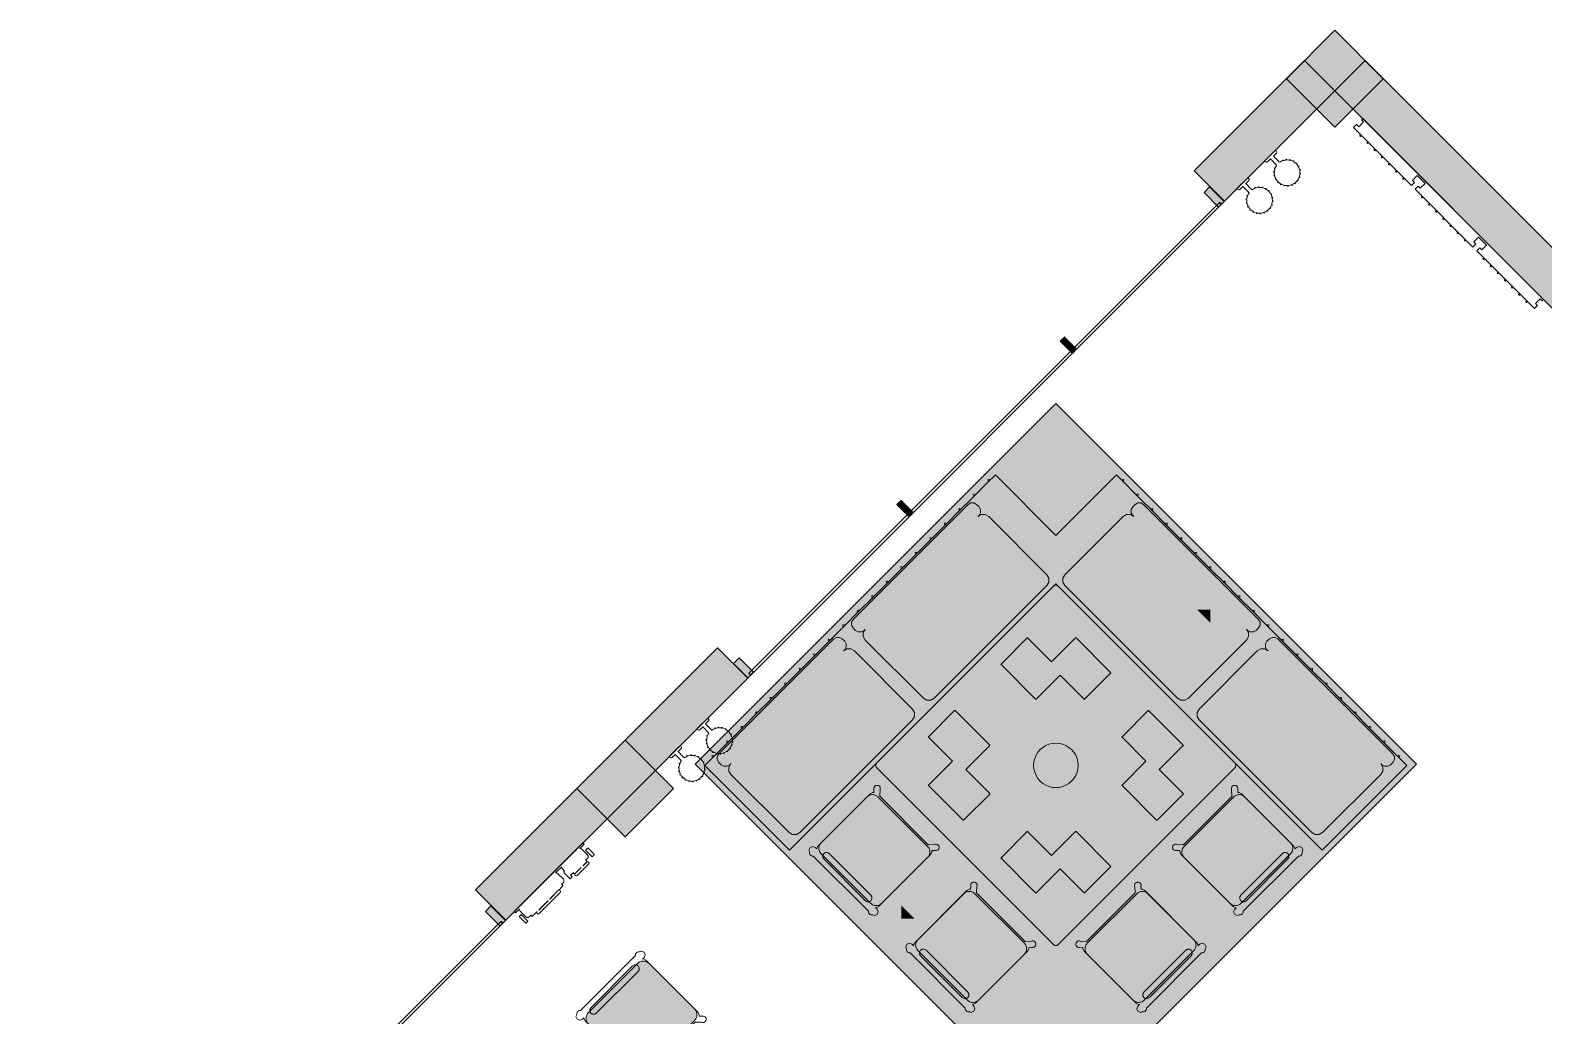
# Model space of a CAD drawing. Extents: x 2172.2 to 2210.6, y 415.3 to 458.1.
# Drawn here: x 2173.41 to 2182.26, y 452.34 to 458.09 of the extents above; entities that cross this region are included whole.
import ezdxf

# ---------------------------------------------------------------- set-up
doc = ezdxf.new("R2010")
doc.units = 0
for name, color, linetype, lineweight in [('AYAA_B2_BANQUETTES', 7, 'CONTINUOUS', 18), ('AYAA_B2_CHAIRS', 7, 'CONTINUOUS', 18), ('AYAA_B2_COLUMNS', 8, 'CONTINUOUS', 30), ('AYAA_B2_FINE_DETAIL', 8, 'CONTINUOUS', 9), ('AYAA_B2_FLOOR_DECOR', 32, 'CONTINUOUS', 9), ('AYAA_B2_GLAZING', 4, 'CONTINUOUS', 13), ('AYAA_B2_TABLES', 7, 'CONTINUOUS', 18), ('AYAA_B2_WALL_DECOR', 32, 'CONTINUOUS', 13), ('AYAA_B2_WALL_LIGHTS', 32, 'CONTINUOUS', 13), ('AYAA_B2_WALLS', 7, 'CONTINUOUS', 30)]:
    doc.layers.add(name, color=color, linetype=linetype, lineweight=lineweight)

# ---------------------------------------------------------------- blocks, each defined once
blk = doc.blocks.new('AYAA_B2_ARCHITECTURE')
at = {"layer": 'AYAA_B2_COLUMNS', "true_color": 0xc2b092}
for points in [[(-8.96358, 24.092869), (-8.68074, 23.81003), (-8.96358, 23.527191), (-9.246388, 23.810064)], [(-12.827707, 19.663063), (-13.110547, 19.380224), (-13.393355, 19.663097), (-13.110547, 19.945902)]]:
    blk.add_hatch(color=256, dxfattribs=at).paths.add_polyline_path(points)
at = {"layer": 'AYAA_B2_WALLS', "true_color": 0xe4e1d8}
for points in [[(-9.785592, 23.270863), (-9.140357, 23.916096), (-8.96358, 23.739319), (-9.608815, 23.094086)], [(-8.96358, 23.739319), (-8.786804, 23.916096), (-7.45641, 22.585703), (-7.633187, 22.408926)], [(-9.727609, 23.144997), (-9.695082, 23.177523), (-9.610229, 23.09267), (-9.642756, 23.060144)], [(-10.568145, 22.276176), (-10.544104, 22.300219), (-10.473392, 22.229507), (-10.497435, 22.205465)], [(-11.522739, 21.321583), (-11.498697, 21.345623), (-11.427987, 21.274914), (-11.452028, 21.250872)], [(-13.985592, 19.070862), (-12.571379, 20.485075), (-12.394602, 20.308298), (-13.808815, 18.894085)], [(-12.445514, 20.427092), (-12.360661, 20.342239), (-12.393188, 20.309711), (-12.478041, 20.394566)], [(-13.927608, 18.944996), (-13.895082, 18.977524), (-13.810229, 18.892672), (-13.842756, 18.860144)]]:
    blk.add_hatch(color=256, dxfattribs=at).paths.add_polyline_path(points)
at = {"layer": 'AYAA_B2_COLUMNS', "linetype": 'CONTINUOUS', "lineweight": -2}
for points in [[(-8.96358, 24.092869), (-8.68074, 23.81003), (-8.96358, 23.527191), (-9.246388, 23.810064)], [(-12.827707, 19.663063), (-13.110547, 19.380224), (-13.393355, 19.663097), (-13.110547, 19.945902)]]:
    blk.add_lwpolyline(points, close=True, dxfattribs=at)
at = {"layer": 'AYAA_B2_GLAZING', "linetype": 'CONTINUOUS', "lineweight": -2}
for points in [[(-9.626493, 23.076406), (-12.376925, 20.325975), (-12.387531, 20.336582), (-9.637099, 23.087013)], [(-13.837099, 18.887014), (-13.826492, 18.876408), (-16.576925, 16.125977), (-16.58753, 16.136581)]]:
    blk.add_lwpolyline(points, close=True, dxfattribs=at)
at = {"layer": 'AYAA_B2_WALLS', "linetype": 'CONTINUOUS', "lineweight": -2}
for points in [[(-9.785592, 23.270863), (-9.140357, 23.916096), (-8.96358, 23.739319), (-9.608815, 23.094086)], [(-8.96358, 23.739319), (-8.786804, 23.916096), (-7.45641, 22.585703), (-7.633187, 22.408926)], [(-9.727609, 23.144997), (-9.695082, 23.177523), (-9.610229, 23.09267), (-9.642756, 23.060144)], [(-10.568145, 22.276176), (-10.544104, 22.300219), (-10.473392, 22.229507), (-10.497435, 22.205465)], [(-11.522739, 21.321583), (-11.498697, 21.345623), (-11.427987, 21.274914), (-11.452028, 21.250872)], [(-13.985592, 19.070862), (-12.571379, 20.485075), (-12.394602, 20.308298), (-13.808815, 18.894085)], [(-12.445514, 20.427092), (-12.360661, 20.342239), (-12.393188, 20.309711), (-12.478041, 20.394566)], [(-13.927608, 18.944996), (-13.895082, 18.977524), (-13.810229, 18.892672), (-13.842756, 18.860144)]]:
    blk.add_lwpolyline(points, close=True, dxfattribs=at)
blk = doc.blocks.new('AYAA_B2_FLOOR_DECOR_10')
at = {"true_color": 0xe6decc}
h = blk.add_hatch(color=256, dxfattribs=at)
h.paths.add_polyline_path([(-1.495, 1.485), (1.485, 1.485), (1.485, -1.495), (-1.495, -1.495)])
h.paths.add_polyline_path([(-1.2566, 1.2168), (-1.2566, 1.1572), (-0.119686, 1.1572), (-1.281886, -0.005), (-0.119686, -1.1672), (-1.2566, -1.1672), (-1.2566, -1.2268), (-0.060086, -1.2268), (-0.005, -1.281886), (0.050086, -1.2268), (1.2466, -1.2268), (1.2466, -1.1672), (0.109686, -1.1672), (1.271886, -0.005), (0.109686, 1.1572), (1.2466, 1.1572), (1.2466, 1.2168), (0.050086, 1.2168), (-0.005, 1.271886), (-0.060086, 1.2168)], flags=0)
at = {"true_color": 0x3d3b33}
for points in [[(-0.005, 1.271886), (0.050086, 1.2168), (-0.000486, 1.2168), (-0.005, 1.221314), (-0.009514, 1.2168), (-0.060086, 1.2168)], [(-1.281886, -0.005), (-0.119686, 1.1572), (-0.069114, 1.1572), (-1.231314, -0.005), (-0.069114, -1.1672), (-0.119686, -1.1672)], [(0.109686, 1.1572), (1.271886, -0.005), (0.109686, -1.1672), (0.059114, -1.1672), (1.221314, -0.005), (0.059114, 1.1572)], [(-0.009514, -1.2268), (-0.005, -1.231314), (-0.000486, -1.2268), (0.050086, -1.2268), (-0.005, -1.281886), (-0.060086, -1.2268)]]:
    blk.add_hatch(color=256, dxfattribs=at).paths.add_polyline_path(points)
at = {"true_color": 0xa16b4f}
for points in [[(1.2466, 1.2168), (1.2466, 1.1572), (-1.2566, 1.1572), (-1.2566, 1.2168)], [(-1.2566, -1.1672), (1.2466, -1.1672), (1.2466, -1.2268), (-1.2566, -1.2268)]]:
    blk.add_hatch(color=256, dxfattribs=at).paths.add_polyline_path(points)
at = {"true_color": 0xe6decc}
h = blk.add_hatch(color=256, dxfattribs=at)
h.paths.add_polyline_path([(0.059114, 1.1572), (1.221314, -0.005), (0.059114, -1.1672), (-0.069114, -1.1672), (-1.231314, -0.005), (-0.069114, 1.1572)])
h.paths.add_polyline_path([(-0.005, -1.013686), (1.003686, -0.005), (-0.005, 1.003686), (-1.013686, -0.005)], flags=0)
for points in [[(-0.005, 1.221314), (-0.000486, 1.2168), (-0.009514, 1.2168)], [(0.297514, -0.005), (-0.005, -0.307514), (-0.307514, -0.005), (-0.005, 0.297514)], [(-0.009514, -1.2268), (-0.000486, -1.2268), (-0.005, -1.231314)]]:
    blk.add_hatch(color=256, dxfattribs=at).paths.add_polyline_path(points)
at = {"true_color": 0xa16b4f}
h = blk.add_hatch(color=256, dxfattribs=at)
h.paths.add_polyline_path([(1.003686, -0.005), (-0.005, -1.013686), (-1.013686, -0.005), (-0.005, 1.003686)])
h.paths.add_polyline_path([(-0.005, -0.963114), (0.953114, -0.005), (-0.005, 0.953114), (-0.963114, -0.005)], flags=0)
at = {"true_color": 0xe6decc}
h = blk.add_hatch(color=256, dxfattribs=at)
h.paths.add_polyline_path([(-0.005, 0.953114), (0.953114, -0.005), (-0.005, -0.963114), (-0.963114, -0.005)])
h.paths.add_polyline_path([(-0.005, -0.715686), (0.705686, -0.005), (-0.005, 0.705686), (-0.715686, -0.005)], flags=0)
at = {"true_color": 0x3d3b33}
h = blk.add_hatch(color=256, dxfattribs=at)
h.paths.add_polyline_path([(-0.005, 0.705686), (0.705686, -0.005), (-0.005, -0.715686), (-0.715686, -0.005)])
h.paths.add_polyline_path([(-0.005, -0.665114), (0.655114, -0.005), (-0.005, 0.655114), (-0.665114, -0.005)], flags=0)
at = {"true_color": 0xe6decc}
h = blk.add_hatch(color=256, dxfattribs=at)
h.paths.add_polyline_path([(-0.665114, -0.005), (-0.005, 0.655114), (0.655114, -0.005), (-0.005, -0.665114)])
h.paths.add_polyline_path([(0.348086, -0.005), (-0.005, 0.348086), (-0.358086, -0.005), (-0.005, -0.358086)], flags=0)
at = {"true_color": 0x757d5e}
h = blk.add_hatch(color=256, dxfattribs=at)
h.paths.add_polyline_path([(-0.358086, -0.005), (-0.005, 0.348086), (0.348086, -0.005), (-0.005, -0.358086)])
h.paths.add_polyline_path([(0.297514, -0.005), (-0.005, 0.297514), (-0.307514, -0.005), (-0.005, -0.307514)], flags=0)
at = {"color": 0, "linetype": 'CONTINUOUS', "lineweight": -2}
blk.add_lwpolyline([(1.485, -1.495), (-1.495, -1.495), (-1.495, 1.485), (1.485, 1.485)], close=True, dxfattribs=at)
blk = doc.blocks.new('AYAA_B2_L_CORNER_BANQUETTE')
at = {"true_color": 0xe8ddc8}
for points in [[(-0.825, 1.38), (-0.80253, 1.373988), (-0.786012, 1.357471), (-0.78, 1.335), (-0.78, 0.405), (-0.786012, 0.38253), (-0.802529, 0.366012), (-0.825, 0.36), (-1.305, 0.36), (-1.327471, 0.366012), (-1.343988, 0.38253), (-1.35, 0.405), (-1.35, 1.335), (-1.343988, 1.357471), (-1.327471, 1.373988), (-1.305, 1.38)], [(-0.825, 0.27), (-0.80253, 0.263988), (-0.786012, 0.24747), (-0.78, 0.225), (-0.78, -0.705), (-0.786012, -0.72747), (-0.802529, -0.743988), (-0.825, -0.75), (-1.305, -0.75), (-1.327471, -0.743988), (-1.343988, -0.72747), (-1.35, -0.705), (-1.35, 0.225), (-1.343988, 0.24747), (-1.327471, 0.263988), (-1.305, 0.27)], [(-0.72747, -0.786012), (-0.705, -0.78), (0.225, -0.78), (0.24747, -0.786012), (0.263988, -0.80253), (0.27, -0.825), (0.27, -1.305), (0.263988, -1.327471), (0.24747, -1.343988), (0.225, -1.35), (-0.705, -1.35), (-0.72747, -1.343988), (-0.743988, -1.327471), (-0.75, -1.305), (-0.75, -0.825), (-0.743988, -0.802529)], [(0.405, -0.78), (1.335, -0.78), (1.357471, -0.786012), (1.373988, -0.80253), (1.38, -0.825), (1.38, -1.305), (1.373988, -1.327471), (1.357471, -1.343988), (1.335, -1.35), (0.405, -1.35), (0.38253, -1.343988), (0.366012, -1.327471), (0.36, -1.305), (0.36, -0.825), (0.366012, -0.802529), (0.38253, -0.786012)]]:
    blk.add_hatch(color=256, dxfattribs=at).paths.add_polyline_path(points)
at = {"color": 0, "linetype": 'CONTINUOUS', "lineweight": -2}
for points in [[(-1.45, -0.9), (-1.45, -0.75), (-1.45, -0.66), (-1.45, -0.54), (-1.45, -0.42), (-1.45, -0.3), (-1.45, -0.18), (-1.45, -0.06), (-1.45, 0.06), (-1.45, 0.18), (-1.45, 0.3), (-1.45, 0.42), (-1.45, 0.54), (-1.45, 0.66), (-1.45, 0.78), (-1.45, 0.9), (-1.45, 1.02), (-1.45, 1.14), (-1.45, 1.26), (-1.45, 1.38), (-1.45, 1.45), (-0.75, 1.45), (-0.75, -0.75), (1.45, -0.75), (1.45, -1.45), (1.435, -1.45), (1.38, -1.45), (1.26, -1.45), (1.14, -1.45), (1.02, -1.45), (0.9, -1.45), (0.78, -1.45), (0.66, -1.45), (0.54, -1.45), (0.42, -1.45), (0.3, -1.45), (0.18, -1.45), (0.06, -1.45), (-0.06, -1.45), (-0.18, -1.45), (-0.3, -1.45), (-0.42, -1.45), (-0.54, -1.45), (-0.66, -1.45), (-0.75, -1.45), (-0.78, -1.45), (-0.9, -1.45), (-0.95, -1.45), (-0.95, -0.95), (-1.45, -0.95), (-1.45, -0.935)], [(-1.45, 1.38), (-1.451465, 1.376464), (-1.455, 1.375), (-1.458536, 1.376464), (-1.46, 1.38), (-1.458536, 1.383536), (-1.455, 1.385), (-1.451465, 1.383536)], [(-1.44, 1.345), (-1.435324, 1.362477), (-1.422477, 1.375324), (-1.405, 1.38), (-1.385, 1.38), (-1.367523, 1.375324), (-1.354676, 1.362477), (-1.35, 1.345), (-1.35, 1.335), (-1.343988, 1.357471), (-1.327471, 1.373988), (-1.305, 1.38), (-0.825, 1.38), (-0.80253, 1.373988), (-0.786012, 1.357471), (-0.78, 1.335), (-0.78, 0.405), (-0.786012, 0.38253), (-0.802529, 0.366012), (-0.825, 0.36), (-1.305, 0.36), (-1.327471, 0.366012), (-1.343988, 0.38253), (-1.35, 0.405), (-1.35, 0.395), (-1.354676, 0.377523), (-1.367523, 0.364676), (-1.385, 0.36), (-1.405, 0.36), (-1.422477, 0.364676), (-1.435324, 0.377523), (-1.44, 0.395)], [(-1.45, 1.26), (-1.451465, 1.256464), (-1.455, 1.255), (-1.458536, 1.256464), (-1.46, 1.26), (-1.458536, 1.263535), (-1.455, 1.265), (-1.451465, 1.263535)], [(-1.45, 1.14), (-1.451465, 1.136464), (-1.455, 1.135), (-1.458536, 1.136464), (-1.46, 1.14), (-1.458536, 1.143535), (-1.455, 1.145), (-1.451465, 1.143535)], [(-1.45, 1.02), (-1.451465, 1.016464), (-1.455, 1.015), (-1.458536, 1.016464), (-1.46, 1.02), (-1.458536, 1.023535), (-1.455, 1.025), (-1.451465, 1.023535)], [(-1.45, 0.9), (-1.451465, 0.896464), (-1.455, 0.895), (-1.458536, 0.896464), (-1.46, 0.9), (-1.458536, 0.903535), (-1.455, 0.905), (-1.451465, 0.903535)], [(-1.45, 0.78), (-1.451465, 0.776464), (-1.455, 0.775), (-1.458536, 0.776464), (-1.46, 0.78), (-1.458536, 0.783535), (-1.455, 0.785), (-1.451465, 0.783535)], [(-1.45, 0.66), (-1.451465, 0.656465), (-1.455, 0.655), (-1.458536, 0.656465), (-1.46, 0.66), (-1.458536, 0.663536), (-1.455, 0.665), (-1.451465, 0.663536)], [(-1.45, 0.54), (-1.451465, 0.536465), (-1.455, 0.535), (-1.458536, 0.536465), (-1.46, 0.54), (-1.458536, 0.543536), (-1.455, 0.545), (-1.451465, 0.543536)], [(-1.45, 0.42), (-1.451465, 0.416464), (-1.455, 0.415), (-1.458536, 0.416464), (-1.46, 0.42), (-1.458536, 0.423536), (-1.455, 0.425), (-1.451465, 0.423536)], [(-1.45, 0.3), (-1.451465, 0.296464), (-1.455, 0.295), (-1.458536, 0.296464), (-1.46, 0.3), (-1.458536, 0.303536), (-1.455, 0.305), (-1.451465, 0.303536)], [(-1.367523, 0.265324), (-1.354676, 0.252477), (-1.35, 0.235), (-1.35, 0.225), (-1.343988, 0.24747), (-1.327471, 0.263988), (-1.305, 0.27), (-0.825, 0.27), (-0.80253, 0.263988), (-0.786012, 0.24747), (-0.78, 0.225), (-0.78, -0.705), (-0.786012, -0.72747), (-0.802529, -0.743988), (-0.825, -0.75), (-1.305, -0.75), (-1.327471, -0.743988), (-1.343988, -0.72747), (-1.35, -0.705), (-1.35, -0.715), (-1.354676, -0.732477), (-1.367523, -0.745324), (-1.385, -0.75), (-1.405, -0.75), (-1.422477, -0.745324), (-1.435324, -0.732477), (-1.44, -0.715), (-1.44, 0.235), (-1.435324, 0.252477), (-1.422477, 0.265324), (-1.405, 0.27), (-1.385, 0.27)], [(-1.45, 0.18), (-1.451465, 0.176464), (-1.455, 0.175), (-1.458536, 0.176464), (-1.46, 0.18), (-1.458536, 0.183536), (-1.455, 0.185), (-1.451465, 0.183536)], [(-1.45, 0.06), (-1.451465, 0.056464), (-1.455, 0.055), (-1.458536, 0.056464), (-1.46, 0.06), (-1.458536, 0.063536), (-1.455, 0.065), (-1.451465, 0.063536)], [(-1.45, -0.06), (-1.451465, -0.063536), (-1.455, -0.065), (-1.458536, -0.063536), (-1.46, -0.06), (-1.458536, -0.056464), (-1.455, -0.055), (-1.451465, -0.056464)], [(-1.45, -0.18), (-1.451465, -0.183536), (-1.455, -0.185), (-1.458536, -0.183536), (-1.46, -0.18), (-1.458536, -0.176464), (-1.455, -0.175), (-1.451465, -0.176464)], [(-1.45, -0.3), (-1.451465, -0.303536), (-1.455, -0.305), (-1.458536, -0.303536), (-1.46, -0.3), (-1.458536, -0.296464), (-1.455, -0.295), (-1.451465, -0.296464)], [(-1.45, -0.42), (-1.451465, -0.423536), (-1.455, -0.425), (-1.458536, -0.423536), (-1.46, -0.42), (-1.458536, -0.416464), (-1.455, -0.415), (-1.451465, -0.416464)], [(-1.45, -0.54), (-1.451465, -0.543536), (-1.455, -0.545), (-1.458536, -0.543536), (-1.46, -0.54), (-1.458536, -0.536465), (-1.455, -0.535), (-1.451465, -0.536465)], [(-1.45, -0.66), (-1.451465, -0.663536), (-1.455, -0.665), (-1.458536, -0.663536), (-1.46, -0.66), (-1.458536, -0.656465), (-1.455, -0.655), (-1.451465, -0.656465)], [(-1.458536, -0.783535), (-1.46, -0.78), (-1.458536, -0.776464), (-1.455, -0.775), (-1.451465, -0.776464), (-1.45, -0.78), (-1.451465, -0.783535), (-1.455, -0.785)], [(-0.745324, -1.367523), (-0.732477, -1.354676), (-0.715, -1.35), (-0.705, -1.35), (-0.72747, -1.343988), (-0.743988, -1.327471), (-0.75, -1.305), (-0.75, -0.825), (-0.743988, -0.802529), (-0.72747, -0.786012), (-0.705, -0.78), (0.225, -0.78), (0.24747, -0.786012), (0.263988, -0.80253), (0.27, -0.825), (0.27, -1.305), (0.263988, -1.327471), (0.24747, -1.343988), (0.225, -1.35), (0.235, -1.35), (0.252477, -1.354676), (0.265324, -1.367523), (0.27, -1.385), (0.27, -1.405), (0.265324, -1.422477), (0.252477, -1.435324), (0.235, -1.44), (-0.715, -1.44), (-0.732477, -1.435324), (-0.745324, -1.422477), (-0.75, -1.405), (-0.75, -1.385)], [(0.377523, -1.354676), (0.395, -1.35), (0.405, -1.35), (0.38253, -1.343988), (0.366012, -1.327471), (0.36, -1.305), (0.36, -0.825), (0.366012, -0.802529), (0.38253, -0.786012), (0.405, -0.78), (1.335, -0.78), (1.357471, -0.786012), (1.373988, -0.80253), (1.38, -0.825), (1.38, -1.305), (1.373988, -1.327471), (1.357471, -1.343988), (1.335, -1.35), (1.345, -1.35), (1.362477, -1.354676), (1.375324, -1.367523), (1.38, -1.385), (1.38, -1.405), (1.375324, -1.422477), (1.362477, -1.435324), (1.345, -1.44), (0.395, -1.44), (0.377523, -1.435324), (0.364676, -1.422477), (0.36, -1.405), (0.36, -1.385), (0.364676, -1.367523)], [(-1.45, -0.9), (-1.451465, -0.903535), (-1.455, -0.905), (-1.458536, -0.903535), (-1.46, -0.9), (-1.458536, -0.896464), (-1.455, -0.895), (-1.451465, -0.896464)], [(-0.9, -1.45), (-0.896464, -1.451465), (-0.895, -1.455), (-0.896464, -1.458536), (-0.9, -1.46), (-0.903535, -1.458536), (-0.905, -1.455), (-0.903535, -1.451465)], [(-0.78, -1.45), (-0.776464, -1.451465), (-0.775, -1.455), (-0.776464, -1.458536), (-0.78, -1.46), (-0.783535, -1.458536), (-0.785, -1.455), (-0.783535, -1.451465)], [(-0.66, -1.45), (-0.656465, -1.451465), (-0.655, -1.455), (-0.656465, -1.458536), (-0.66, -1.46), (-0.663536, -1.458536), (-0.665, -1.455), (-0.663536, -1.451465)], [(-0.54, -1.45), (-0.536465, -1.451465), (-0.535, -1.455), (-0.536465, -1.458536), (-0.54, -1.46), (-0.543536, -1.458536), (-0.545, -1.455), (-0.543536, -1.451465)], [(-0.42, -1.45), (-0.416464, -1.451465), (-0.415, -1.455), (-0.416464, -1.458536), (-0.42, -1.46), (-0.423536, -1.458536), (-0.425, -1.455), (-0.423536, -1.451465)], [(-0.3, -1.45), (-0.296464, -1.451465), (-0.295, -1.455), (-0.296464, -1.458536), (-0.3, -1.46), (-0.303536, -1.458536), (-0.305, -1.455), (-0.303536, -1.451465)], [(-0.18, -1.45), (-0.176464, -1.451465), (-0.175, -1.455), (-0.176464, -1.458536), (-0.18, -1.46), (-0.183536, -1.458536), (-0.185, -1.455), (-0.183536, -1.451465)], [(-0.06, -1.45), (-0.056464, -1.451465), (-0.055, -1.455), (-0.056464, -1.458536), (-0.06, -1.46), (-0.063536, -1.458536), (-0.065, -1.455), (-0.063536, -1.451465)], [(0.06, -1.45), (0.063536, -1.451465), (0.065, -1.455), (0.063536, -1.458536), (0.06, -1.46), (0.056464, -1.458536), (0.055, -1.455), (0.056464, -1.451465)], [(0.18, -1.45), (0.183536, -1.451465), (0.185, -1.455), (0.183536, -1.458536), (0.18, -1.46), (0.176464, -1.458536), (0.175, -1.455), (0.176464, -1.451465)], [(0.3, -1.45), (0.303536, -1.451465), (0.305, -1.455), (0.303536, -1.458536), (0.3, -1.46), (0.296464, -1.458536), (0.295, -1.455), (0.296464, -1.451465)], [(0.42, -1.45), (0.423536, -1.451465), (0.425, -1.455), (0.423536, -1.458536), (0.42, -1.46), (0.416464, -1.458536), (0.415, -1.455), (0.416464, -1.451465)], [(0.54, -1.45), (0.543536, -1.451465), (0.545, -1.455), (0.543536, -1.458536), (0.54, -1.46), (0.536465, -1.458536), (0.535, -1.455), (0.536465, -1.451465)], [(0.66, -1.45), (0.663536, -1.451465), (0.665, -1.455), (0.663536, -1.458536), (0.66, -1.46), (0.656465, -1.458536), (0.655, -1.455), (0.656465, -1.451465)], [(0.78, -1.45), (0.783535, -1.451465), (0.785, -1.455), (0.783535, -1.458536), (0.78, -1.46), (0.776464, -1.458536), (0.775, -1.455), (0.776464, -1.451465)], [(0.9, -1.45), (0.903535, -1.451465), (0.905, -1.455), (0.903535, -1.458536), (0.9, -1.46), (0.896464, -1.458536), (0.895, -1.455), (0.896464, -1.451465)], [(1.02, -1.45), (1.023535, -1.451465), (1.025, -1.455), (1.023535, -1.458536), (1.02, -1.46), (1.016464, -1.458536), (1.015, -1.455), (1.016464, -1.451465)], [(1.14, -1.45), (1.143535, -1.451465), (1.145, -1.455), (1.143535, -1.458536), (1.14, -1.46), (1.136464, -1.458536), (1.135, -1.455), (1.136464, -1.451465)], [(1.26, -1.45), (1.263535, -1.451465), (1.265, -1.455), (1.263535, -1.458536), (1.26, -1.46), (1.256464, -1.458536), (1.255, -1.455), (1.256464, -1.451465)], [(1.38, -1.45), (1.383536, -1.451465), (1.385, -1.455), (1.383536, -1.458536), (1.38, -1.46), (1.376464, -1.458536), (1.375, -1.455), (1.376464, -1.451465)]]:
    blk.add_lwpolyline(points, close=True, dxfattribs=at)
blk = doc.blocks.new('AYAA_B2_L_CORNER_TABLE')
at = {"true_color": 0xefe8d6}
blk.add_hatch(color=256, dxfattribs=at).paths.add_polyline_path([(-0.744142, -0.744142), (-0.745867, -0.742175), (-0.747321, -0.74), (-0.748478, -0.737654), (-0.749319, -0.735176), (-0.749829, -0.732611), (-0.75, -0.73), (-0.75, 0.73), (-0.749829, 0.732611), (-0.749319, 0.735176), (-0.748478, 0.737654), (-0.747321, 0.74), (-0.745867, 0.742175), (-0.744142, 0.744142), (-0.742175, 0.745867), (-0.74, 0.747321), (-0.737654, 0.748478), (-0.735176, 0.749319), (-0.732611, 0.749829), (-0.73, 0.75), (0.73, 0.75), (0.732611, 0.749829), (0.735176, 0.749319), (0.737654, 0.748478), (0.74, 0.747321), (0.742175, 0.745867), (0.744142, 0.744142), (0.745867, 0.742175), (0.747321, 0.74), (0.748478, 0.737654), (0.749319, 0.735176), (0.749829, 0.732611), (0.75, 0.73), (0.75, -0.73), (0.749829, -0.732611), (0.749319, -0.735176), (0.748478, -0.737654), (0.747321, -0.74), (0.745867, -0.742175), (0.744142, -0.744142), (0.742175, -0.745867), (0.74, -0.747321), (0.737654, -0.748478), (0.735176, -0.749319), (0.732611, -0.749829), (0.73, -0.75), (-0.73, -0.75), (-0.732611, -0.749829), (-0.735176, -0.749319), (-0.737654, -0.748478), (-0.74, -0.747321), (-0.742175, -0.745867)])
at = {"color": 0, "linetype": 'CONTINUOUS', "lineweight": -2}
blk.add_lwpolyline([(-0.75, 0.73), (-0.749829, 0.732611), (-0.749319, 0.735176), (-0.748478, 0.737654), (-0.747321, 0.74), (-0.745867, 0.742175), (-0.744142, 0.744142), (-0.742175, 0.745867), (-0.74, 0.747321), (-0.737654, 0.748478), (-0.735176, 0.749319), (-0.732611, 0.749829), (-0.73, 0.75), (0.73, 0.75), (0.732611, 0.749829), (0.735176, 0.749319), (0.737654, 0.748478), (0.74, 0.747321), (0.742175, 0.745867), (0.744142, 0.744142), (0.745867, 0.742175), (0.747321, 0.74), (0.748478, 0.737654), (0.749319, 0.735176), (0.749829, 0.732611), (0.75, 0.73), (0.75, -0.73), (0.749829, -0.732611), (0.749319, -0.735176), (0.748478, -0.737654), (0.747321, -0.74), (0.745867, -0.742175), (0.744142, -0.744142), (0.742175, -0.745867), (0.74, -0.747321), (0.737654, -0.748478), (0.735176, -0.749319), (0.732611, -0.749829), (0.73, -0.75), (-0.73, -0.75), (-0.732611, -0.749829), (-0.735176, -0.749319), (-0.737654, -0.748478), (-0.74, -0.747321), (-0.742175, -0.745867), (-0.744142, -0.744142), (-0.745867, -0.742175), (-0.747321, -0.74), (-0.748478, -0.737654), (-0.749319, -0.735176), (-0.749829, -0.732611), (-0.75, -0.73)], close=True, dxfattribs=at)
at = {"layer": 'AYAA_B2_FINE_DETAIL', "linetype": 'CONTINUOUS', "lineweight": -2}
for points in [[(-0.643, 0.41), (-0.445, 0.41), (-0.445, 0.608), (-0.444733, 0.608999), (-0.443999, 0.609733), (-0.443, 0.61), (-0.157, 0.61), (-0.156001, 0.609733), (-0.155267, 0.608999), (-0.155, 0.608), (-0.155, 0.392), (-0.155267, 0.391001), (-0.156001, 0.390267), (-0.157, 0.39), (-0.355, 0.39), (-0.355, 0.192), (-0.355267, 0.191001), (-0.356001, 0.190267), (-0.357, 0.19), (-0.643, 0.19), (-0.643999, 0.190267), (-0.644733, 0.191001), (-0.645, 0.192), (-0.645, 0.408), (-0.644733, 0.408999), (-0.643999, 0.409733)], [(0.443, 0.61), (0.443999, 0.609733), (0.444733, 0.608999), (0.445, 0.608), (0.445, 0.41), (0.643, 0.41), (0.643999, 0.409733), (0.644733, 0.408999), (0.645, 0.408), (0.645, 0.192), (0.644733, 0.191001), (0.643999, 0.190267), (0.643, 0.19), (0.357, 0.19), (0.356001, 0.190267), (0.355267, 0.191001), (0.355, 0.192), (0.355, 0.39), (0.157, 0.39), (0.156001, 0.390267), (0.155267, 0.391001), (0.155, 0.392), (0.155, 0.608), (0.155267, 0.608999), (0.156001, 0.609733), (0.157, 0.61)], [(-0.123637, 0.040172), (-0.115831, 0.059019), (-0.105172, 0.076412), (-0.091924, 0.091924), (-0.076412, 0.105172), (-0.059019, 0.115831), (-0.040172, 0.123637), (-0.020336, 0.128399), (0, 0.13), (0.020336, 0.128399), (0.040172, 0.123637), (0.059019, 0.115831), (0.076412, 0.105172), (0.091924, 0.091924), (0.105172, 0.076412), (0.115831, 0.059019), (0.123637, 0.040172), (0.128399, 0.020336), (0.13, 0), (0.128399, -0.020336), (0.123637, -0.040172), (0.115831, -0.059019), (0.105172, -0.076412), (0.091924, -0.091924), (0.076412, -0.105172), (0.059019, -0.115831), (0.040172, -0.123637), (0.020336, -0.128399), (0, -0.13), (-0.020336, -0.128399), (-0.040172, -0.123637), (-0.059019, -0.115831), (-0.076412, -0.105172), (-0.091924, -0.091924), (-0.105172, -0.076412), (-0.115831, -0.059019), (-0.123637, -0.040172), (-0.128399, -0.020336), (-0.13, 0), (-0.128399, 0.020336)], [(-0.356001, -0.190267), (-0.355267, -0.191001), (-0.355, -0.192), (-0.355, -0.39), (-0.157, -0.39), (-0.156001, -0.390267), (-0.155267, -0.391001), (-0.155, -0.392), (-0.155, -0.608), (-0.155267, -0.608999), (-0.156001, -0.609733), (-0.157, -0.61), (-0.443, -0.61), (-0.443999, -0.609733), (-0.444733, -0.608999), (-0.445, -0.608), (-0.445, -0.41), (-0.643, -0.41), (-0.643999, -0.409733), (-0.644733, -0.408999), (-0.645, -0.408), (-0.645, -0.192), (-0.644733, -0.191001), (-0.643999, -0.190267), (-0.643, -0.19), (-0.357, -0.19)], [(0.155267, -0.391001), (0.156001, -0.390267), (0.157, -0.39), (0.355, -0.39), (0.355, -0.192), (0.355267, -0.191001), (0.356001, -0.190267), (0.357, -0.19), (0.643, -0.19), (0.643999, -0.190267), (0.644733, -0.191001), (0.645, -0.192), (0.645, -0.408), (0.644733, -0.408999), (0.643999, -0.409733), (0.643, -0.41), (0.445, -0.41), (0.445, -0.608), (0.444733, -0.608999), (0.443999, -0.609733), (0.443, -0.61), (0.157, -0.61), (0.156001, -0.609733), (0.155267, -0.608999), (0.155, -0.608), (0.155, -0.392)]]:
    blk.add_lwpolyline(points, close=True, dxfattribs=at)
blk = doc.blocks.new('AYAA_B2_CHAIR_IVORY')
at = {"true_color": 0xeee6d3}
blk.add_hatch(color=256, dxfattribs=at).paths.add_polyline_path([(-0.247475, -0.204863), (-0.248872, -0.200013), (-0.249717, -0.195038), (-0.25, -0.19), (-0.25, 0.19), (-0.249717, 0.195038), (-0.248872, 0.200013), (-0.247475, 0.204863), (-0.245544, 0.209525), (-0.243103, 0.213941), (-0.240182, 0.218057), (-0.23682, 0.22182), (-0.233057, 0.225182), (-0.228941, 0.228103), (-0.224525, 0.230544), (-0.219863, 0.232475), (-0.215013, 0.233872), (-0.210038, 0.234717), (-0.205, 0.235), (0.205, 0.235), (0.210038, 0.234717), (0.215013, 0.233872), (0.219863, 0.232475), (0.224525, 0.230544), (0.228941, 0.228103), (0.233057, 0.225182), (0.23682, 0.22182), (0.240182, 0.218057), (0.243103, 0.213941), (0.245544, 0.209525), (0.247475, 0.204863), (0.248872, 0.200013), (0.249717, 0.195038), (0.25, 0.19), (0.25, -0.19), (0.249717, -0.195038), (0.248872, -0.200013), (0.247475, -0.204863), (0.245544, -0.209525), (0.243103, -0.213941), (0.240182, -0.218057), (0.23682, -0.22182), (0.233057, -0.225182), (0.228941, -0.228103), (0.224525, -0.230544), (0.219863, -0.232475), (0.215013, -0.233872), (0.210038, -0.234717), (0.205, -0.235), (-0.205, -0.235), (-0.210038, -0.234717), (-0.215013, -0.233872), (-0.219863, -0.232475), (-0.224525, -0.230544), (-0.228941, -0.228103), (-0.233057, -0.225182), (-0.23682, -0.22182), (-0.240182, -0.218057), (-0.243103, -0.213941), (-0.245544, -0.209525)])
at = {"color": 0, "linetype": 'CONTINUOUS', "lineweight": -2}
for points in [[(-0.255, -0.233), (-0.242972, -0.233), (-0.245992, -0.22998), (-0.25, -0.215), (-0.25, 0.215), (-0.245992, 0.22998), (-0.240149, 0.235823), (-0.252556, 0.249383), (-0.254118, 0.250179), (-0.258321, 0.254382), (-0.26102, 0.259679), (-0.26195, 0.26555), (-0.26102, 0.271421), (-0.258321, 0.276718), (-0.254118, 0.280921), (-0.248821, 0.28362), (-0.24295, 0.28455), (-0.237079, 0.28362), (-0.231782, 0.280921), (-0.227579, 0.276718), (-0.22608, 0.273776), (-0.20172, 0.24715), (-0.200943, 0.245), (0.200943, 0.245), (0.20172, 0.24715), (0.22608, 0.273776), (0.227579, 0.276718), (0.231782, 0.280921), (0.237079, 0.28362), (0.24295, 0.28455), (0.248821, 0.28362), (0.254118, 0.280921), (0.258321, 0.276718), (0.26102, 0.271421), (0.26195, 0.26555), (0.26102, 0.259679), (0.258321, 0.254382), (0.254118, 0.250179), (0.252556, 0.249383), (0.240149, 0.235823), (0.245992, 0.22998), (0.25, 0.215), (0.25, -0.215), (0.245992, -0.22998), (0.242972, -0.233), (0.255, -0.233), (0.270556, -0.239444), (0.277, -0.255), (0.270556, -0.270556), (0.259027, -0.275332), (0.258321, -0.276718), (0.254118, -0.280921), (0.248821, -0.28362), (0.24295, -0.28455), (0.237079, -0.28362), (0.231782, -0.280921), (0.227861, -0.277), (-0.227861, -0.277), (-0.231782, -0.280921), (-0.237079, -0.28362), (-0.24295, -0.28455), (-0.248821, -0.28362), (-0.254118, -0.280921), (-0.258321, -0.276718), (-0.259027, -0.275332), (-0.270556, -0.270556), (-0.277, -0.255), (-0.270556, -0.239444)], [(-0.247475, -0.204863), (-0.248872, -0.200013), (-0.249717, -0.195038), (-0.25, -0.19), (-0.25, 0.19), (-0.249717, 0.195038), (-0.248872, 0.200013), (-0.247475, 0.204863), (-0.245544, 0.209525), (-0.243103, 0.213941), (-0.240182, 0.218057), (-0.23682, 0.22182), (-0.233057, 0.225182), (-0.228941, 0.228103), (-0.224525, 0.230544), (-0.219863, 0.232475), (-0.215013, 0.233872), (-0.210038, 0.234717), (-0.205, 0.235), (0.205, 0.235), (0.210038, 0.234717), (0.215013, 0.233872), (0.219863, 0.232475), (0.224525, 0.230544), (0.228941, 0.228103), (0.233057, 0.225182), (0.23682, 0.22182), (0.240182, 0.218057), (0.243103, 0.213941), (0.245544, 0.209525), (0.247475, 0.204863), (0.248872, 0.200013), (0.249717, 0.195038), (0.25, 0.19), (0.25, -0.19), (0.249717, -0.195038), (0.248872, -0.200013), (0.247475, -0.204863), (0.245544, -0.209525), (0.243103, -0.213941), (0.240182, -0.218057), (0.23682, -0.22182), (0.233057, -0.225182), (0.228941, -0.228103), (0.224525, -0.230544), (0.219863, -0.232475), (0.215013, -0.233872), (0.210038, -0.234717), (0.205, -0.235), (-0.205, -0.235), (-0.210038, -0.234717), (-0.215013, -0.233872), (-0.219863, -0.232475), (-0.224525, -0.230544), (-0.228941, -0.228103), (-0.233057, -0.225182), (-0.23682, -0.22182), (-0.240182, -0.218057), (-0.243103, -0.213941), (-0.245544, -0.209525)], [(-0.183735, -0.203506), (-0.1725, -0.2005), (0.1725, -0.2005), (0.183735, -0.203506), (0.191994, -0.211765), (0.195, -0.223), (0.191994, -0.234235), (0.183735, -0.242494), (0.1725, -0.2455), (-0.1725, -0.2455), (-0.183735, -0.242494), (-0.191994, -0.234235), (-0.195, -0.223), (-0.191994, -0.211765)]]:
    blk.add_lwpolyline(points, close=True, dxfattribs=at)
blk = doc.blocks.new('AYAA_B2_UNIQUE_WALL_COMPOSITION_00')
at = {"color": 0, "linetype": 'CONTINUOUS', "lineweight": -2}
for points in [[(-0.224425, -0.091), (-0.226921, -0.090332), (-0.228757, -0.088497), (-0.229425, -0.086), (-0.229425, -0.084), (-0.228757, -0.081503), (-0.226921, -0.079668), (-0.226293, -0.0795), (-0.242925, -0.0795), (-0.249916, -0.07763), (-0.255054, -0.072491), (-0.256925, -0.0655), (-0.256925, -0.0185), (-0.255054, -0.011509), (-0.251046, -0.0075), (-0.28385, -0.0075), (-0.28385, 0.0035), (0.28385, 0.0035), (0.28385, -0.0075), (0.248058, -0.0075), (0.252067, -0.011509), (0.253937, -0.0185), (0.253937, -0.0655), (0.252067, -0.072491), (0.246928, -0.07763), (0.239937, -0.0795), (0.223306, -0.0795), (0.223934, -0.079668), (0.225769, -0.081503), (0.226437, -0.084), (0.226437, -0.086), (0.225769, -0.088497), (0.223934, -0.090332), (0.221437, -0.091), (0.19183, -0.091), (0.19083, -0.092), (0.220382, -0.092), (0.226038, -0.094343), (0.228381, -0.1), (0.226038, -0.105657), (0.220382, -0.108), (0.126168, -0.108), (0.120511, -0.105657), (0.118168, -0.1), (0.120511, -0.094343), (0.126168, -0.092), (0.175636, -0.092), (0.174636, -0.091), (0.125112, -0.091), (0.122616, -0.090332), (0.12078, -0.088497), (0.120112, -0.086), (0.120112, -0.084), (0.12078, -0.081503), (0.122616, -0.079668), (0.123244, -0.0795), (0.106612, -0.0795), (0.100617, -0.077896), (0.100617, -0.0895), (0.100216, -0.090998), (0.099115, -0.092099), (0.097617, -0.0925), (0.085617, -0.0925), (0.084119, -0.092099), (0.083017, -0.090998), (0.082617, -0.0895), (0.082617, -0.0405), (0.083017, -0.039002), (0.084119, -0.037901), (0.085617, -0.0375), (0.092612, -0.0375), (0.092612, -0.0185), (0.094483, -0.011509), (0.098492, -0.0075), (0.047896, -0.0075), (0.051905, -0.011509), (0.053775, -0.0185), (0.053775, -0.0655), (0.051905, -0.072491), (0.046766, -0.07763), (0.039775, -0.0795), (0.023144, -0.0795), (0.023772, -0.079668), (0.025607, -0.081503), (0.026275, -0.084), (0.026275, -0.086), (0.025607, -0.088497), (0.023772, -0.090332), (0.021275, -0.091), (0.008597, -0.091), (0.007498, -0.092099), (0.006, -0.0925), (-0.006, -0.0925), (-0.007498, -0.092099), (-0.008597, -0.091), (-0.083019, -0.091), (-0.08402, -0.092), (-0.014579, -0.092), (-0.008922, -0.094343), (-0.006579, -0.1), (-0.008922, -0.105657), (-0.014579, -0.108), (-0.188571, -0.108), (-0.194228, -0.105657), (-0.196571, -0.1), (-0.194228, -0.094343), (-0.189564, -0.092411), (-0.190731, -0.092099), (-0.19183, -0.091)], [(-0.267352, -0.037901), (-0.266251, -0.039002), (-0.26585, -0.0405), (-0.26585, -0.0895), (-0.26625, -0.090998), (-0.267352, -0.092099), (-0.26885, -0.0925), (-0.28085, -0.0925), (-0.282348, -0.092099), (-0.283449, -0.090998), (-0.28385, -0.0895), (-0.28385, -0.0405), (-0.283449, -0.039002), (-0.282348, -0.037901), (-0.28085, -0.0375), (-0.26885, -0.0375)], [(0.282348, -0.037901), (0.283449, -0.039002), (0.28385, -0.0405), (0.28385, -0.0895), (0.283449, -0.090998), (0.282348, -0.092099), (0.28085, -0.0925), (0.26885, -0.0925), (0.267352, -0.092099), (0.266251, -0.090998), (0.26585, -0.0895), (0.26585, -0.0405), (0.266251, -0.039002), (0.267352, -0.037901), (0.26885, -0.0375), (0.28085, -0.0375)], [(-0.175636, -0.092), (-0.170632, -0.092), (-0.099214, -0.092), (-0.100214, -0.091), (-0.174636, -0.091)]]:
    blk.add_lwpolyline(points, close=True, dxfattribs=at)
blk = doc.blocks.new('AYAA_B2_UNIQUE_WALL_COMPOSITION_03')
at = {"color": 0, "linetype": 'CONTINUOUS', "lineweight": -2}
for points in [[(-0.270256, -0.065), (-0.74745, -0.065), (-0.74745, -0.04), (-0.73045, -0.04), (-0.73045, -0.001), (-0.74745, -0.001), (-0.74745, 0.01), (0.74745, 0.01), (0.74745, -0.001), (0.73045, -0.001), (0.73045, -0.04), (0.74745, -0.04), (0.74745, -0.065), (0.270256, -0.065), (0.270256, -0.04), (0.287256, -0.04), (0.287256, -0.001), (0.221597, -0.001), (0.221597, -0.04), (0.238597, -0.04), (0.238597, -0.065), (-0.238597, -0.065), (-0.238597, -0.04), (-0.221597, -0.04), (-0.221597, -0.001), (-0.287256, -0.001), (-0.287256, -0.04), (-0.270256, -0.04)], [(-0.688959, -0.072828), (-0.690131, -0.07), (-0.688959, -0.067172), (-0.686131, -0.066), (-0.683302, -0.067172), (-0.682131, -0.07), (-0.683302, -0.072828), (-0.686131, -0.074)], [(-0.627038, -0.074), (-0.629866, -0.072828), (-0.631038, -0.07), (-0.629866, -0.067172), (-0.627038, -0.066), (-0.62421, -0.067172), (-0.623038, -0.07), (-0.62421, -0.072828)], [(-0.567945, -0.074), (-0.570774, -0.072828), (-0.571945, -0.07), (-0.570774, -0.067172), (-0.567945, -0.066), (-0.565117, -0.067172), (-0.563945, -0.07), (-0.565117, -0.072828)], [(-0.508853, -0.074), (-0.511681, -0.072828), (-0.512853, -0.07), (-0.511681, -0.067172), (-0.508853, -0.066), (-0.506024, -0.067172), (-0.504853, -0.07), (-0.506024, -0.072828)], [(-0.44576, -0.07), (-0.446932, -0.072828), (-0.44976, -0.074), (-0.452589, -0.072828), (-0.45376, -0.07), (-0.452589, -0.067172), (-0.44976, -0.066), (-0.446932, -0.067172)], [(-0.386668, -0.07), (-0.387839, -0.072828), (-0.390668, -0.074), (-0.393496, -0.072828), (-0.394668, -0.07), (-0.393496, -0.067172), (-0.390668, -0.066), (-0.387839, -0.067172)], [(-0.327575, -0.07), (-0.328747, -0.072828), (-0.331575, -0.074), (-0.334403, -0.072828), (-0.335575, -0.07), (-0.334403, -0.067172), (-0.331575, -0.066), (-0.328747, -0.067172)], [(-0.174449, -0.072828), (-0.177278, -0.074), (-0.180106, -0.072828), (-0.181278, -0.07), (-0.180106, -0.067172), (-0.177278, -0.066), (-0.174449, -0.067172), (-0.173278, -0.07)], [(-0.114185, -0.07), (-0.115357, -0.072828), (-0.118185, -0.074), (-0.121014, -0.072828), (-0.122185, -0.07), (-0.121014, -0.067172), (-0.118185, -0.066), (-0.115357, -0.067172)], [(-0.055093, -0.07), (-0.056264, -0.072828), (-0.059093, -0.074), (-0.061921, -0.072828), (-0.063093, -0.07), (-0.061921, -0.067172), (-0.059093, -0.066), (-0.056264, -0.067172)], [(0.002828, -0.067172), (0.004, -0.07), (0.002828, -0.072828), (0, -0.074), (-0.002828, -0.072828), (-0.004, -0.07), (-0.002828, -0.067172), (0, -0.066)], [(0.063093, -0.07), (0.061921, -0.072828), (0.059093, -0.074), (0.056264, -0.072828), (0.055093, -0.07), (0.056264, -0.067172), (0.059093, -0.066), (0.061921, -0.067172)], [(0.121014, -0.067172), (0.122185, -0.07), (0.121014, -0.072828), (0.118185, -0.074), (0.115357, -0.072828), (0.114185, -0.07), (0.115357, -0.067172), (0.118185, -0.066)], [(0.181278, -0.07), (0.180106, -0.072828), (0.177278, -0.074), (0.174449, -0.072828), (0.173278, -0.07), (0.174449, -0.067172), (0.177278, -0.066), (0.180106, -0.067172)], [(0.334403, -0.067172), (0.335575, -0.07), (0.334403, -0.072828), (0.331575, -0.074), (0.328747, -0.072828), (0.327575, -0.07), (0.328747, -0.067172), (0.331575, -0.066)], [(0.390668, -0.066), (0.393496, -0.067172), (0.394668, -0.07), (0.393496, -0.072828), (0.390668, -0.074), (0.387839, -0.072828), (0.386668, -0.07), (0.387839, -0.067172)], [(0.44976, -0.066), (0.452589, -0.067172), (0.45376, -0.07), (0.452589, -0.072828), (0.44976, -0.074), (0.446932, -0.072828), (0.44576, -0.07), (0.446932, -0.067172)], [(0.511681, -0.067172), (0.512853, -0.07), (0.511681, -0.072828), (0.508853, -0.074), (0.506024, -0.072828), (0.504853, -0.07), (0.506024, -0.067172), (0.508853, -0.066)], [(0.571945, -0.07), (0.570774, -0.072828), (0.567945, -0.074), (0.565117, -0.072828), (0.563945, -0.07), (0.565117, -0.067172), (0.567945, -0.066), (0.570774, -0.067172)], [(0.629866, -0.067172), (0.631038, -0.07), (0.629866, -0.072828), (0.627038, -0.074), (0.62421, -0.072828), (0.623038, -0.07), (0.62421, -0.067172), (0.627038, -0.066)], [(0.686131, -0.074), (0.683302, -0.072828), (0.682131, -0.07), (0.683302, -0.067172), (0.686131, -0.066), (0.688959, -0.067172), (0.690131, -0.07), (0.688959, -0.072828)]]:
    blk.add_lwpolyline(points, close=True, dxfattribs=at)
blk = doc.blocks.new('AYAA_B2_SCONCE')
at = {"color": 0, "linetype": 'CONTINUOUS', "lineweight": -2}
blk.add_lwpolyline([(-0.066057, -0.178967), (-0.064423, -0.178291), (-0.064952, -0.1775), (-0.069291, -0.168701), (-0.071015, -0.163622), (-0.072921, -0.164412), (-0.075043, -0.163533), (-0.075921, -0.161412), (-0.075043, -0.15929), (-0.072921, -0.158412), (-0.072618, -0.158538), (-0.074358, -0.149789), (-0.074835, -0.142517), (-0.076, -0.143), (-0.078121, -0.142121), (-0.079, -0.14), (-0.078121, -0.137879), (-0.076, -0.137), (-0.074835, -0.137483), (-0.074358, -0.130211), (-0.072618, -0.121462), (-0.072921, -0.121588), (-0.075043, -0.12071), (-0.075921, -0.118588), (-0.075043, -0.116467), (-0.072921, -0.115588), (-0.071015, -0.116378), (-0.069291, -0.111299), (-0.064952, -0.1025), (-0.064423, -0.101709), (-0.066057, -0.101033), (-0.066935, -0.098911), (-0.066057, -0.09679), (-0.063935, -0.095911), (-0.061814, -0.09679), (-0.061555, -0.097416), (-0.059501, -0.094343), (-0.053033, -0.086967), (-0.050898, -0.085095), (-0.051891, -0.084684), (-0.052769, -0.082563), (-0.051891, -0.080442), (-0.049769, -0.079563), (-0.047648, -0.080442), (-0.0471, -0.081764), (-0.045657, -0.080499), (-0.0375, -0.075048), (-0.033493, -0.073072), (-0.033693, -0.072989), (-0.034572, -0.070868), (-0.033693, -0.068747), (-0.031572, -0.067868), (-0.02945, -0.068747), (-0.028646, -0.07069), (-0.019411, -0.067556), (-0.013177, -0.066316), (-0.013816, -0.064774), (-0.012937, -0.062652), (-0.012, -0.062264), (-0.012, -0.014), (-0.037, -0.014), (-0.040995, -0.012931), (-0.043931, -0.009995), (-0.045, -0.006), (-0.043931, -0.002005), (-0.040995, 0.000931), (-0.037, 0.002), (0.037, 0.002), (0.040995, 0.000931), (0.043931, -0.002005), (0.045, -0.006), (0.043931, -0.009995), (0.040995, -0.012931), (0.037, -0.014), (0.012, -0.014), (0.012, -0.062264), (0.012937, -0.062652), (0.013816, -0.064774), (0.013177, -0.066316), (0.019411, -0.067556), (0.028646, -0.07069), (0.02945, -0.068747), (0.031572, -0.067868), (0.033693, -0.068747), (0.034572, -0.070868), (0.033693, -0.072989), (0.033493, -0.073072), (0.0375, -0.075048), (0.045657, -0.080499), (0.0471, -0.081764), (0.047648, -0.080442), (0.049769, -0.079563), (0.051891, -0.080442), (0.052769, -0.082563), (0.051891, -0.084684), (0.050898, -0.085095), (0.053033, -0.086967), (0.059501, -0.094343), (0.061555, -0.097416), (0.061814, -0.09679), (0.063935, -0.095911), (0.066057, -0.09679), (0.066935, -0.098911), (0.066057, -0.101033), (0.064423, -0.101709), (0.064952, -0.1025), (0.069291, -0.111299), (0.071015, -0.116378), (0.072921, -0.115588), (0.075043, -0.116467), (0.075921, -0.118588), (0.075043, -0.12071), (0.072921, -0.121588), (0.072618, -0.121462), (0.074358, -0.130211), (0.074835, -0.137483), (0.076, -0.137), (0.078121, -0.137879), (0.079, -0.14), (0.078121, -0.142121), (0.076, -0.143), (0.074835, -0.142517), (0.074358, -0.149789), (0.072618, -0.158538), (0.072921, -0.158412), (0.075043, -0.15929), (0.075921, -0.161412), (0.075043, -0.163533), (0.072921, -0.164412), (0.071015, -0.163622), (0.069291, -0.168701), (0.064952, -0.1775), (0.064423, -0.178291), (0.066057, -0.178967), (0.066935, -0.181089), (0.066057, -0.18321), (0.063935, -0.184089), (0.061814, -0.18321), (0.061555, -0.182584), (0.059501, -0.185657), (0.053033, -0.193033), (0.050898, -0.194905), (0.051891, -0.195316), (0.052769, -0.197437), (0.051891, -0.199558), (0.049769, -0.200437), (0.047648, -0.199558), (0.0471, -0.198236), (0.045657, -0.199501), (0.0375, -0.204952), (0.033493, -0.206928), (0.033693, -0.207011), (0.034572, -0.209132), (0.033693, -0.211253), (0.031572, -0.212132), (0.02945, -0.211253), (0.028646, -0.20931), (0.019411, -0.212444), (0.013177, -0.213684), (0.013816, -0.215226), (0.012937, -0.217348), (0.010816, -0.218226), (0.008695, -0.217348), (0.007816, -0.215226), (0.008131, -0.214467), (0, -0.215), (-0.008131, -0.214467), (-0.007816, -0.215226), (-0.008695, -0.217348), (-0.010816, -0.218226), (-0.012937, -0.217348), (-0.013816, -0.215226), (-0.013177, -0.213684), (-0.019411, -0.212444), (-0.028646, -0.20931), (-0.02945, -0.211253), (-0.031572, -0.212132), (-0.033693, -0.211253), (-0.034572, -0.209132), (-0.033693, -0.207011), (-0.033493, -0.206928), (-0.0375, -0.204952), (-0.045657, -0.199501), (-0.0471, -0.198236), (-0.047648, -0.199558), (-0.049769, -0.200437), (-0.051891, -0.199558), (-0.052769, -0.197437), (-0.051891, -0.195316), (-0.050898, -0.194905), (-0.053033, -0.193033), (-0.059501, -0.185657), (-0.061555, -0.182584), (-0.061814, -0.18321), (-0.063935, -0.184089), (-0.066057, -0.18321), (-0.066935, -0.181089)], close=True, dxfattribs=at)

msp = doc.modelspace()

# ---------------------------------------------------------------- block references
at = {"layer": 'AYAA_B2_BANQUETTES', "linetype": 'CONTINUOUS', "xscale": 0.9999999407388813, "yscale": -0.9999999407388812, "rotation": -44.999997585163314}
msp.add_blockref('AYAA_B2_L_CORNER_BANQUETTE', (2179.4061, 453.7985), dxfattribs=at)
at = {"layer": 'AYAA_B2_CHAIRS', "linetype": 'CONTINUOUS'}
for p, xscale, yscale, rotation in [((2178.3455, 453.3035), 0.999999898592032, -0.9999998985920319, 135), ((2180.4668, 453.3035), 0.999999898592032, -0.9999998985920319, -135), ((2178.9111, 452.7378), 0.999999898592032, -0.9999998985920319, 135), ((2179.9011, 452.7378), 0.999999898592032, -0.9999998985920319, -135), ((2176.9843, 452.3312), 0.9999999407388813, -0.9999999407388812, 44.999997585163314)]:
    msp.add_blockref('AYAA_B2_CHAIR_IVORY', p, dxfattribs=dict(at, xscale=xscale, yscale=yscale, rotation=rotation))
at = {"layer": 'AYAA_B2_FLOOR_DECOR', "linetype": 'CONTINUOUS', "yscale": -1, "rotation": -44.99999758516332}
msp.add_blockref('AYAA_B2_FLOOR_DECOR_10', (2179.4061, 453.7985), dxfattribs=at)
at = {"layer": 'AYAA_B2_TABLES', "linetype": 'CONTINUOUS', "xscale": 0.9999999407388813, "yscale": -0.9999999407388812, "rotation": -44.999997585163314}
msp.add_blockref('AYAA_B2_L_CORNER_TABLE', (2179.4061, 453.7985), dxfattribs=at)
at = {"layer": 'AYAA_B2_WALL_DECOR', "linetype": 'CONTINUOUS'}
for name, p, rotation in [('AYAA_B2_UNIQUE_WALL_COMPOSITION_03', (2181.7209, 457.0414), -45.00000000000118), ('AYAA_B2_UNIQUE_WALL_COMPOSITION_00', (2176.4435, 453.1422), 44.999999999998614)]:
    msp.add_blockref(name, p, dxfattribs=dict(at, rotation=rotation))
at = {"layer": 'AYAA_B2_WALL_LIGHTS', "linetype": 'CONTINUOUS', "rotation": 44.999999999998614}
for p in [(2180.6588, 457.3596), (2180.4976, 457.1984), (2177.3409, 454.0417), (2177.1797, 453.8805)]:
    msp.add_blockref('AYAA_B2_SCONCE', p, dxfattribs=at)
at = {"layer": 'AYAA_B2_WALLS'}
msp.add_blockref('AYAA_B2_ARCHITECTURE', (2190, 434), dxfattribs=at)

doc.saveas('drawing.dxf')
